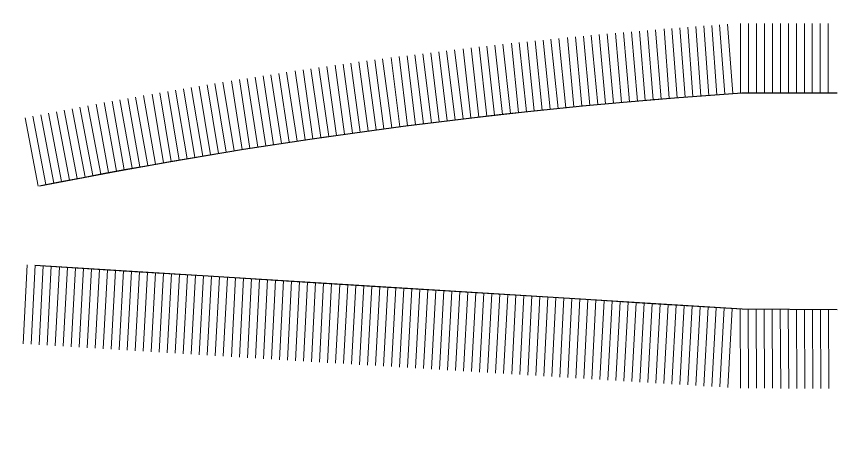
# Model space of a CAD drawing. Header units: millimetres. Extents: x 645430 to 1329725, y -477752 to 44877.
# Drawn here: x 708763 to 745587, y -53212 to -33758 of the extents above; entities that cross this region are included whole.
import ezdxf

# ---------------------------------------------------------------- set-up
doc = ezdxf.new("R2010")
doc.units = ezdxf.units.MM
doc.header["$LTSCALE"] = 250
doc.layers.add('hatch', color=35, linetype='Continuous')
doc.layers.add('Pucca Road', color=1, linetype='Continuous', lineweight=30)
doc.layers.add('ROAD', color=1, linetype='Continuous', lineweight=30)

# ---------------------------------------------------------------- blocks, each defined once
blk = doc.blocks.new('*U322')
at = {"layer": 'hatch', "lineweight": 0}
blk.add_lwpolyline([(400, 0), (400, -3125)], dxfattribs=at)
blk = doc.blocks.new('*U323')
at = {"layer": 'ROAD', "color": 0, "linetype": 'ByBlock', "lineweight": -2, "transparency": 16777216}
for p, rotation in [((729941, -36233, 3468), 182.6347678635472), ((730298, -36219, 3468), 181.9983973892066), ((730656, -36207, 3468), 181.9983973892066), ((731013, -36194, 3468), 181.9983973892066), ((731371, -36182, 3468), 181.9983973892066), ((731728, -36170, 3468), 181.9983973892066), ((732086, -36157, 3468), 181.9983973892066), ((732443, -36146, 3468), 181.4307528477945), ((732801, -36137, 3468), 181.4307528477945), ((733159, -36128, 3468), 181.4307528477945), ((733516, -36119, 3468), 181.4307528477945), ((733874, -36110, 3468), 181.4307528477945), ((734231, -36101, 3468), 181.4307528477945), ((734589, -36092, 3468), 181.4307528477945), ((734947, -36083, 3468), 180.9126896676022), ((735304, -36078, 3468), 180.9126896676022), ((735662, -36072, 3468), 180.9126896676022), ((736020, -36066, 3468), 180.9126896676022), ((736377, -36061, 3468), 180.9126896676022), ((736735, -36055, 3468), 180.9126896676022), ((737093, -36052, 3468), 180.4324108276554), ((737450, -36049, 3468), 180.4324108276554), ((737808, -36046, 3468), 180.4324108276554), ((738166, -36044, 3468), 180.4324108276554), ((738523, -36041, 3468), 180.4324108276554), ((738881, -36038, 3468), 180.4324108276554), ((739239, -36037, 3468), 179.8398399342175), ((739596, -36038, 3468), 179.8398399342175), ((739954, -36039, 3468), 179.8398399342175), ((740312, -36040, 3468), 179.8398399342175), ((740670, -36041, 3468), 179.8398399342175), ((741027, -36042, 3468), 179.8398399342175), ((741385, -36043, 3468), 179.8398399342175), ((741743, -36044, 3468), 179.8398399342175), ((742100, -36045, 3468), 179.8398399342175), ((742457, -36072, 3468), 175.6245212792102), ((742814, -36100, 3468), 175.6245212792102), ((743170, -36127, 3468), 175.6245212792102), ((743527, -36154, 3468), 175.6245212792102), ((743884, -36181, 3468), 175.6245212792102), ((744240, -36209, 3468), 175.6245212792102), ((744597, -36236, 3468), 175.6245212792102), ((744954, -36263, 3468), 175.6245212792102), ((723154, -36599, 3468), 183.7676496469519), ((723511, -36575, 3468), 183.7676496469519), ((723868, -36552, 3468), 183.7676496469519), ((724225, -36528, 3468), 183.7676496469519), ((724582, -36505, 3468), 183.2757998883983), ((724939, -36485, 3468), 183.2757998883983), ((725296, -36464, 3468), 183.2757998883983), ((725654, -36444, 3468), 183.2757998883983), ((726011, -36423, 3468), 183.2757998883983), ((726368, -36403, 3468), 183.2757998883983), ((726725, -36382, 3468), 183.2757998883983), ((727082, -36365, 3468), 182.6347678635472), ((727440, -36348, 3468), 182.6347678635472), ((727797, -36332, 3468), 182.6347678635472), ((728154, -36315, 3468), 182.6347678635472), ((728512, -36299, 3468), 182.6347678635472), ((728869, -36282, 3468), 182.6347678635472), ((729226, -36266, 3468), 182.6347678635472), ((729584, -36250, 3468), 182.6347678635472), ((745310, -36291, 3468), 175.6245212792102), ((745667, -36318, 3468), 175.6245212792102), ((746024, -36345, 3468), 175.6245212792102), ((746380, -36372, 3468), 175.6245212792102), ((718875, -36928, 3468), 185.0848363659794), ((719231, -36896, 3468), 185.0848363659794), ((719587, -36864, 3468), 185.0848363659794), ((719944, -36837, 3468), 184.3410001258672), ((720301, -36810, 3468), 184.3410001258672), ((720657, -36783, 3468), 184.3410001258672), ((721014, -36756, 3468), 184.3410001258672), ((721371, -36729, 3468), 184.3410001258672), ((721727, -36702, 3468), 184.3410001258672), ((722084, -36675, 3468), 184.3410001258672), ((722441, -36647, 3468), 184.3410001258672), ((722797, -36622, 3468), 183.7676496469519), ((714957, -37291, 3468), 185.7553208757103), ((715313, -37256, 3468), 185.7553208757103), ((715669, -37220, 3468), 185.7553208757103), ((716024, -37184, 3468), 185.7553208757103), ((716380, -37150, 3468), 185.0848363659794), ((716737, -37118, 3468), 185.0848363659794), ((717093, -37086, 3468), 185.0848363659794), ((717449, -37055, 3468), 185.0848363659794), ((717806, -37023, 3468), 185.0848363659794), ((718162, -36991, 3468), 185.0848363659794), ((718518, -36960, 3468), 185.0848363659794), ((711756, -37640, 3468), 186.4412873419756), ((712112, -37599, 3468), 186.4412873419756), ((712467, -37559, 3468), 186.4412873419756), ((712823, -37519, 3468), 186.4412873419756), ((713178, -37479, 3468), 186.4412873419756), ((713533, -37439, 3468), 186.4412873419756), ((713889, -37399, 3468), 185.7553208757103), ((714245, -37363, 3468), 185.7553208757103), ((714601, -37327, 3468), 185.7553208757103), ((710690, -37760, 3468), 186.4412873419756), ((711045, -37720, 3468), 186.4412873419756), ((711401, -37680, 3468), 186.4412873419756)]:
    blk.add_blockref('*U322', p, dxfattribs=dict(at, rotation=rotation))
blk = doc.blocks.new('*U324')
at = {"layer": 'hatch', "lineweight": 0}
blk.add_lwpolyline([(391, 0), (360, 3558)], dxfattribs=at)
blk = doc.blocks.new('*U325')
at = {"layer": 'ROAD', "color": 0, "linetype": 'ByBlock', "lineweight": -2, "transparency": 16777216}
for p, rotation in [((709925, -41342, 3468), 172.0797222098543), ((710281, -41391, 3468), 172.0797222098543), ((710638, -41441, 3468), 172.0797222098543), ((710995, -41490, 3468), 172.0797222098543), ((711352, -41540, 3468), 172.0797222098543), ((711709, -41590, 3468), 172.0797222098543), ((712066, -41639, 3468), 172.0797222098543), ((712423, -41689, 3468), 172.0797222098543), ((712779, -41739, 3468), 172.0797222098543), ((713136, -41788, 3468), 172.0797222098543), ((713493, -41838, 3468), 172.0797222098543), ((713850, -41888, 3468), 172.0797222098543), ((714207, -41937, 3468), 172.0797222098543), ((714564, -41987, 3468), 172.0797222098543), ((714921, -42037, 3468), 172.0797222098543), ((715277, -42086, 3468), 172.0797222098543), ((715634, -42136, 3468), 172.0797222098543), ((715991, -42186, 3468), 172.0797222098543), ((716348, -42235, 3468), 172.0797222098543), ((716705, -42285, 3468), 172.0797222098543), ((717062, -42334, 3468), 172.0797222098543), ((717419, -42384, 3468), 172.0797222098543), ((717775, -42434, 3468), 172.0797222098543), ((718132, -42483, 3468), 172.0797222098543), ((718489, -42533, 3468), 172.0797222098543), ((718846, -42583, 3468), 172.0797222098543), ((719203, -42632, 3468), 172.0797222098543), ((719560, -42682, 3468), 172.0797222098543), ((719917, -42732, 3468), 172.0797222098543), ((720274, -42781, 3468), 172.0797222098543), ((720630, -42831, 3468), 172.0797222098543), ((720987, -42881, 3468), 172.0797222098543), ((721344, -42930, 3468), 172.0797222098543), ((721701, -42980, 3468), 172.0797222098543), ((722058, -43030, 3468), 172.0797222098543), ((722415, -43079, 3468), 172.0797222098543), ((722772, -43129, 3468), 172.0797222098543), ((723128, -43178, 3468), 172.0797222098543), ((723485, -43228, 3468), 172.0797222098543), ((723842, -43278, 3468), 172.0797222098543), ((724199, -43327, 3468), 172.0797222098543), ((724556, -43377, 3468), 172.0797222098543), ((724913, -43427, 3468), 172.0797222098543), ((725270, -43476, 3468), 172.0797222098543), ((725626, -43526, 3468), 172.0797222098543), ((725983, -43576, 3468), 172.0797222098543), ((726340, -43625, 3468), 172.0797222098543), ((726697, -43675, 3468), 172.0797222098543), ((727054, -43725, 3468), 172.0797222098543), ((727411, -43774, 3468), 172.0797222098543), ((727768, -43824, 3468), 172.0797222098543), ((728124, -43874, 3468), 172.0797222098543), ((728481, -43923, 3468), 172.0797222098543), ((728838, -43973, 3468), 172.0797222098543), ((729195, -44022, 3468), 172.0797222098543), ((729552, -44072, 3468), 172.0797222098543), ((729909, -44122, 3468), 172.0797222098543), ((730266, -44171, 3468), 172.0797222098543), ((730622, -44221, 3468), 172.0797222098543), ((730979, -44271, 3468), 172.0797222098543), ((731336, -44320, 3468), 172.0797222098543), ((731693, -44370, 3468), 172.0797222098543), ((732050, -44420, 3468), 172.0797222098543), ((732407, -44469, 3468), 172.0797222098543), ((732764, -44519, 3468), 172.0797222098543), ((733121, -44569, 3468), 172.0797222098543), ((733477, -44618, 3468), 172.0797222098543), ((733834, -44668, 3468), 172.0797222098543), ((734191, -44718, 3468), 172.0797222098543), ((734548, -44767, 3468), 172.0797222098543), ((734905, -44817, 3468), 172.0797222098543), ((735262, -44866, 3468), 172.0797222098543), ((735619, -44916, 3468), 172.0797222098543), ((735975, -44966, 3468), 172.0797222098543), ((736332, -45015, 3468), 172.0797222098543), ((736689, -45065, 3468), 172.0797222098543), ((737046, -45115, 3468), 172.0797222098543), ((737403, -45164, 3468), 172.0797222098543), ((737760, -45214, 3468), 172.0797222098543), ((738117, -45264, 3468), 172.0797222098543), ((738473, -45313, 3468), 172.0797222098543), ((738830, -45363, 3468), 172.0797222098543), ((739187, -45413, 3468), 172.0797222098543), ((739544, -45462, 3468), 172.0797222098543), ((739901, -45512, 3468), 172.0797222098543), ((740258, -45562, 3468), 172.0797222098543), ((740615, -45611, 3468), 172.0797222098543), ((740971, -45661, 3468), 172.0797222098543), ((741328, -45710, 3468), 172.0797222098543), ((741687, -45743, 3468), 175.407806329246), ((742046, -45772, 3468), 175.407806329246), ((742405, -45800, 3468), 175.407806329246), ((742765, -45829, 3468), 175.407806329246), ((743124, -45858, 3468), 175.407806329246), ((743483, -45887, 3468), 175.407806329246), ((743842, -45916, 3468), 175.407806329246), ((744201, -45945, 3468), 175.407806329246), ((744560, -45974, 3468), 175.407806329246), ((744919, -46002, 3468), 175.407806329246), ((745278, -46031, 3468), 175.407806329246), ((745638, -46060, 3468), 175.407806329246)]:
    blk.add_blockref('*U324', p, dxfattribs=dict(at, rotation=rotation))

msp = doc.modelspace()

# ---------------------------------------------------------------- linework, layer by layer
at = {"layer": 'Pucca Road', "ltscale": 0.5, "elevation": 3468}
for points in [[(709800.4, -41366.8), (713273.6, -40703.2), (715608, -40286.1), (718964.4, -39726.8), (721932.8, -39271.7), (723847.8, -38997.7), (726128.5, -38691.3), (729323.6, -38298.4), (731570.7, -38047.4), (734184.6, -37781.6), (736010.9, -37612.5), (738304.8, -37419.6), (741326.4, -37196.9), (745613.1, -37196.9)], [(709589.9, -44929.6), (714074, -45207.3), (717368.7, -45411.4), (721121.8, -45643.9), (725221.8, -45897.9), (730150.1, -46203.2), (734333.3, -46462.3), (737321.2, -46647.4), (741347.2, -46896.8), (745611.5, -46913)]]:
    msp.add_lwpolyline(points, dxfattribs=at)
at = {"layer": 'ROAD', "lineweight": 0, "elevation": 3468}
msp.add_lwpolyline([(741347.4, -37196.9, 0.0322792), (709800.4, -41366.8)], format="xyb", dxfattribs=at)
msp.add_lwpolyline([(741347.2, -46896.8), (709589.9, -44929.6)], dxfattribs=at)

# ---------------------------------------------------------------- block references
at = {"layer": 'ROAD', "lineweight": 0, "rotation": 4.375478720851199}
for name in ['*U323', '*U325']:
    msp.add_blockref(name, (-1367, -57873.6, 0), dxfattribs=at)

doc.saveas('drawing.dxf')
